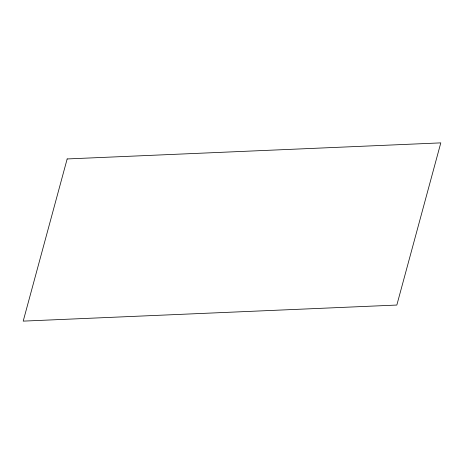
<?xml version="1.0" encoding="UTF-8"?>
<svg xmlns="http://www.w3.org/2000/svg" width="464" height="464" viewBox="0 0 464 464"><rect width="100%" height="100%" fill="white"/><g stroke="black" fill="none" stroke-linecap="round" stroke-linejoin="round"><path stroke-width="0.7" d="M67.164 158.949L23.2 321.123L396.836 305.051L440.8 142.877L67.164 158.949"/></g></svg>
